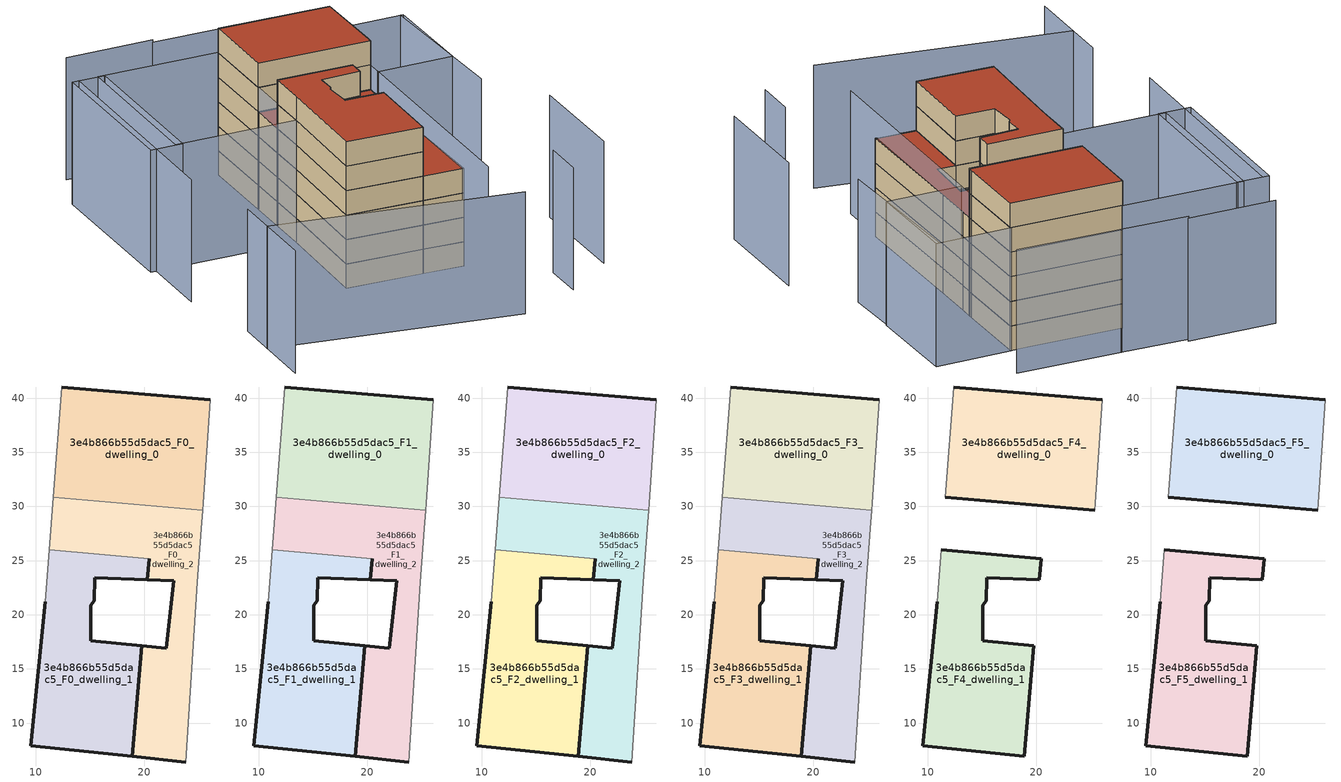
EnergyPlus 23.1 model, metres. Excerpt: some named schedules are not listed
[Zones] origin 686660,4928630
3e4b866b55d5dac5_F0_dwelling_0
 floor ground (EU_floor_Construction): 25.42,29.67 25.48,30.29 26.11,39.85 12.42,41.03 11.62,30.86 z0
 wall outside (EU_wall_Construction): 12.42,41.03 26.11,39.85 z0:3
 wall adiabatic (EU_wall_Construction): 26.11,39.85 25.48,30.29 25.42,29.67 / 11.62,30.86 12.42,41.03 z0:3
 wall to 3e4b866b55d5dac5_F0_dwelling_2 (EU_wall_Construction): 25.42,29.67 11.62,30.86 z0:3
3e4b866b55d5dac5_F0_dwelling_1
 floor ground (EU_floor_Construction): 18.9,6.93 19.79,17.15 15.06,17.61 15.09,20.87 15.38,21.3 15.46,23.42 20.31,23.23 20.48,25.19 11.24,25.99 10.87,21.2 9.53,7.92 z0
 wall outside (EU_wall_Construction): 20.48,25.19 20.31,23.23 15.46,23.42 15.38,21.3 15.09,20.87 15.06,17.61 19.79,17.15 18.9,6.93 9.53,7.92 10.87,21.2 z0:3
 wall adiabatic (EU_wall_Construction): 10.87,21.2 11.24,25.99 z0:3
 wall to 3e4b866b55d5dac5_F0_dwelling_2 (EU_wall_Construction): 11.24,25.99 20.48,25.19 z0:3
3e4b866b55d5dac5_F0_dwelling_2
 floor ground (EU_floor_Construction): 23.85,6.4 24.92,22.98 25.27,27.95 25.42,29.67 11.62,30.86 11.24,25.99 20.48,25.19 20.31,23.23 22.75,23.13 22.06,16.92 19.79,17.15 18.9,6.93 z0
 wall outside (EU_wall_Construction): 23.85,6.4 18.9,6.93 19.79,17.15 22.06,16.92 22.75,23.13 20.31,23.23 20.48,25.19 z0:3
 wall adiabatic (EU_wall_Construction): 11.24,25.99 11.62,30.86 / 25.42,29.67 25.27,27.95 24.92,22.98 23.85,6.4 z0:3
3e4b866b55d5dac5_F1_dwelling_0
 floor to 3e4b866b55d5dac5_F0_dwelling_0 (EU_floor_Construction): 25.42,29.67 25.48,30.29 26.11,39.85 12.42,41.03 11.62,30.86 z3
 wall outside (EU_wall_Construction): 12.42,41.03 26.11,39.85 z3:6
 wall adiabatic (EU_wall_Construction): 26.11,39.85 25.48,30.29 25.42,29.67 / 11.62,30.86 12.42,41.03 z3:6
 wall to 3e4b866b55d5dac5_F1_dwelling_2 (EU_wall_Construction): 25.42,29.67 11.62,30.86 z3:6
3e4b866b55d5dac5_F1_dwelling_1
 floor to 3e4b866b55d5dac5_F0_dwelling_1 (EU_floor_Construction): 18.9,6.93 19.79,17.15 15.06,17.61 15.09,20.87 15.38,21.3 15.46,23.42 20.31,23.23 20.48,25.19 11.24,25.99 10.87,21.2 9.53,7.92 z3
 wall outside (EU_wall_Construction): 20.48,25.19 20.31,23.23 15.46,23.42 15.38,21.3 15.09,20.87 15.06,17.61 19.79,17.15 18.9,6.93 9.53,7.92 10.87,21.2 z3:6
 wall adiabatic (EU_wall_Construction): 10.87,21.2 11.24,25.99 z3:6
 wall to 3e4b866b55d5dac5_F1_dwelling_2 (EU_wall_Construction): 11.24,25.99 20.48,25.19 z3:6
3e4b866b55d5dac5_F1_dwelling_2
 floor to 3e4b866b55d5dac5_F0_dwelling_2 (EU_floor_Construction): 23.85,6.4 24.92,22.98 25.27,27.95 25.42,29.67 11.62,30.86 11.24,25.99 20.48,25.19 20.31,23.23 22.75,23.13 22.06,16.92 19.79,17.15 18.9,6.93 z3
 wall outside (EU_wall_Construction): 23.85,6.4 18.9,6.93 19.79,17.15 22.06,16.92 22.75,23.13 20.31,23.23 20.48,25.19 z3:6
 wall adiabatic (EU_wall_Construction): 11.24,25.99 11.62,30.86 / 25.42,29.67 25.27,27.95 24.92,22.98 23.85,6.4 z3:6
3e4b866b55d5dac5_F2_dwelling_0
 floor to 3e4b866b55d5dac5_F1_dwelling_0 (EU_floor_Construction): 25.42,29.67 25.48,30.29 26.11,39.85 12.42,41.03 11.62,30.86 z6
 wall outside (EU_wall_Construction): 12.42,41.03 26.11,39.85 z6:9
 wall adiabatic (EU_wall_Construction): 26.11,39.85 25.48,30.29 25.42,29.67 / 11.62,30.86 12.42,41.03 z6:9
 wall to 3e4b866b55d5dac5_F2_dwelling_2 (EU_wall_Construction): 25.42,29.67 11.62,30.86 z6:9
3e4b866b55d5dac5_F2_dwelling_1
 floor to 3e4b866b55d5dac5_F1_dwelling_1 (EU_floor_Construction): 18.9,6.93 19.79,17.15 15.06,17.61 15.09,20.87 15.38,21.3 15.46,23.42 20.31,23.23 20.48,25.19 11.24,25.99 10.87,21.2 9.53,7.92 z6
 wall outside (EU_wall_Construction): 20.48,25.19 20.31,23.23 15.46,23.42 15.38,21.3 15.09,20.87 15.06,17.61 19.79,17.15 18.9,6.93 9.53,7.92 10.87,21.2 z6:9
 wall adiabatic (EU_wall_Construction): 10.87,21.2 11.24,25.99 z6:9
 wall to 3e4b866b55d5dac5_F2_dwelling_2 (EU_wall_Construction): 11.24,25.99 20.48,25.19 z6:9
3e4b866b55d5dac5_F2_dwelling_2
 floor to 3e4b866b55d5dac5_F1_dwelling_2 (EU_floor_Construction): 23.85,6.4 24.92,22.98 25.27,27.95 25.42,29.67 11.62,30.86 11.24,25.99 20.48,25.19 20.31,23.23 22.75,23.13 22.06,16.92 19.79,17.15 18.9,6.93 z6
 wall outside (EU_wall_Construction): 23.85,6.4 18.9,6.93 19.79,17.15 22.06,16.92 22.75,23.13 20.31,23.23 20.48,25.19 z6:9
 wall adiabatic (EU_wall_Construction): 11.24,25.99 11.62,30.86 / 25.42,29.67 25.27,27.95 24.92,22.98 23.85,6.4 z6:9
3e4b866b55d5dac5_F3_dwelling_0
 floor to 3e4b866b55d5dac5_F2_dwelling_0 (EU_floor_Construction): 25.42,29.67 25.48,30.29 26.11,39.85 12.42,41.03 11.62,30.86 z9
 wall outside (EU_wall_Construction): 12.42,41.03 26.11,39.85 z9:12
 wall adiabatic (EU_wall_Construction): 26.11,39.85 25.48,30.29 25.42,29.67 / 11.62,30.86 12.42,41.03 z9:12
 wall to 3e4b866b55d5dac5_F3_dwelling_2 (EU_wall_Construction): 25.42,29.67 11.62,30.86 z9:12
3e4b866b55d5dac5_F3_dwelling_1
 floor to 3e4b866b55d5dac5_F2_dwelling_1 (EU_floor_Construction): 18.9,6.93 19.79,17.15 15.06,17.61 15.09,20.87 15.38,21.3 15.46,23.42 20.31,23.23 20.48,25.19 11.24,25.99 10.87,21.2 9.53,7.92 z9
 wall outside (EU_wall_Construction): 20.48,25.19 20.31,23.23 15.46,23.42 15.38,21.3 15.09,20.87 15.06,17.61 19.79,17.15 18.9,6.93 9.53,7.92 10.87,21.2 z9:12
 wall adiabatic (EU_wall_Construction): 10.87,21.2 11.24,25.99 z9:12
 wall to 3e4b866b55d5dac5_F3_dwelling_2 (EU_wall_Construction): 11.24,25.99 20.48,25.19 z9:12
3e4b866b55d5dac5_F3_dwelling_2
 floor to 3e4b866b55d5dac5_F2_dwelling_2 (EU_floor_Construction): 23.85,6.4 24.92,22.98 25.27,27.95 25.42,29.67 11.62,30.86 11.24,25.99 20.48,25.19 20.31,23.23 22.75,23.13 22.06,16.92 19.79,17.15 18.9,6.93 z9
 wall outside (EU_wall_Construction): 23.85,6.4 18.9,6.93 19.79,17.15 22.06,16.92 22.75,23.13 20.31,23.23 20.48,25.19 z9:12
 wall adiabatic (EU_wall_Construction): 11.24,25.99 11.62,30.86 / 25.42,29.67 25.27,27.95 24.92,22.98 23.85,6.4 z9:12
 roof outside (EU_roof_Construction): 25.42,29.67 25.27,27.95 24.92,22.98 23.85,6.4 18.9,6.93 19.79,17.15 22.06,16.92 22.75,23.13 20.31,23.23 20.48,25.19 11.24,25.99 11.62,30.86 z12
3e4b866b55d5dac5_F4_dwelling_0
 floor to 3e4b866b55d5dac5_F3_dwelling_0 (EU_floor_Construction): 25.42,29.67 25.48,30.29 26.11,39.85 12.42,41.03 11.62,30.86 z12
 wall outside (EU_wall_Construction): 25.42,29.67 11.62,30.86 / 12.42,41.03 26.11,39.85 z12:15
 wall adiabatic (EU_wall_Construction): 26.11,39.85 25.48,30.29 25.42,29.67 / 11.62,30.86 12.42,41.03 z12:15
3e4b866b55d5dac5_F4_dwelling_1
 floor to 3e4b866b55d5dac5_F3_dwelling_1 (EU_floor_Construction): 18.9,6.93 19.79,17.15 15.06,17.61 15.09,20.87 15.38,21.3 15.46,23.42 20.31,23.23 20.48,25.19 11.24,25.99 10.87,21.2 9.53,7.92 z12
 wall outside (EU_wall_Construction): 11.24,25.99 20.48,25.19 20.31,23.23 15.46,23.42 15.38,21.3 15.09,20.87 15.06,17.61 19.79,17.15 18.9,6.93 9.53,7.92 10.87,21.2 z12:15
 wall adiabatic (EU_wall_Construction): 10.87,21.2 11.24,25.99 z12:15
3e4b866b55d5dac5_F5_dwelling_0
 floor to 3e4b866b55d5dac5_F4_dwelling_0 (EU_floor_Construction): 25.42,29.67 25.48,30.29 26.11,39.85 12.42,41.03 11.62,30.86 z15
 wall outside (EU_wall_Construction): 25.42,29.67 11.62,30.86 / 12.42,41.03 26.11,39.85 z15:18
 wall adiabatic (EU_wall_Construction): 26.11,39.85 25.48,30.29 25.42,29.67 / 11.62,30.86 12.42,41.03 z15:18
 roof outside (EU_roof_Construction): 26.11,39.85 25.48,30.29 25.42,29.67 11.62,30.86 12.42,41.03 z18
3e4b866b55d5dac5_F5_dwelling_1
 floor to 3e4b866b55d5dac5_F4_dwelling_1 (EU_floor_Construction): 18.9,6.93 19.79,17.15 15.06,17.61 15.09,20.87 15.38,21.3 15.46,23.42 20.31,23.23 20.48,25.19 11.24,25.99 10.87,21.2 9.53,7.92 z15
 wall outside (EU_wall_Construction): 11.24,25.99 20.48,25.19 20.31,23.23 15.46,23.42 15.38,21.3 15.09,20.87 15.06,17.61 19.79,17.15 18.9,6.93 9.53,7.92 10.87,21.2 z15:18
 wall adiabatic (EU_wall_Construction): 10.87,21.2 11.24,25.99 z15:18
 roof outside (EU_roof_Construction): 20.48,25.19 20.31,23.23 15.46,23.42 15.38,21.3 15.09,20.87 15.06,17.61 19.79,17.15 18.9,6.93 9.53,7.92 10.87,21.2 11.24,25.99 z18
shading: -5.66,3.69 -6.63,-8.47 / -4.7,42.49 -7.13,13.65 / 34.19,20.3 34.89,39.3 / 28.46,45.23 15.71,46.42 / 15.77,46.42 7.56,47.16 / -6.06,-1.33 23.34,-7.94 / 31.16,-5.12 31.55,-0.08 / 37.67,-0.82 38.61,12.7 / 23.15,-0.16 25.27,27.95 / 7.88,47.67 -2.83,48.49 / -5.5,42.56 -1.52,42.24 / -1.52,42.24 -3.1,22.32 / -3.1,22.32 -7.08,22.63 / -7.08,22.63 -5.5,42.56 / 10.87,21.2 -4.01,22.43 / -4.01,22.43 -2.38,42.31 / -2.38,42.31 12.51,41.09 / 12.51,41.09 10.87,21.2 / 35.31,39.28 34.52,27.07 / 34.52,27.07 25.25,27.67 / 25.25,27.67 26.04,39.88 / 26.04,39.88 35.31,39.28 z0:15
[Building]
EU S2 Campaign: North Axis=0; Terrain=City; Solar Distribution=FullExterior
[Site:Location]
Bologna: Latitude=44.5; Longitude=11.25; Time Zone=1; Elevation=37
[SizingPeriod:WeatherFileDays]
AnnualSizingPeriod: Begin Month=1; Begin Day of Month=1; End Month=12; End Day of Month=31; Day of Week for Start Day=Monday; Use Weather File Daylight Saving Period=No; Use Weather File Rain and Snow Indicators=No
[MATERIAL]
EU_InternalMass_Material: Roughness=MediumRough; Thickness=0.1; Conductivity=1; Density=1800; Specific Heat=900; Thermal Absorptance=0.9; Solar Absorptance=0.7; Visible Absorptance=0.7
[MATERIAL:NOMASS] Roughness=MediumRough; Thermal Absorptance=0.9; Solar Absorptance=0.7; Visible Absorptance=0.7
Name | Thermal Resistance
EU_wall_NoMass | 0.905828
EU_roof_NoMass | 0.37593
EU_floor_NoMass | 0.67114
[CONSTRUCTION]
EU_wall_Construction: EU_wall_NoMass
EU_roof_Construction: EU_roof_NoMass
EU_floor_Construction: EU_floor_NoMass
EU_InternalMass_Construction: EU_InternalMass_Material
[ZONE] Type=1; Multiplier=1; Ceiling Height=autocalculate; Floor Area=autocalculate; Part of Total Floor Area=Yes
Name | Volume
3e4b866b55d5dac5_F0_dwelling_0 | 422.509
3e4b866b55d5dac5_F1_dwelling_0; 3e4b866b55d5dac5_F2_dwelling_0; 3e4b866b55d5dac5_F3_dwelling_0; 3e4b866b55d5dac5_F4_dwelling_0; 3e4b866b55d5dac5_F5_dwelling_0 | 422.51
3e4b866b55d5dac5_F0_dwelling_1 | 422.514
3e4b866b55d5dac5_F1_dwelling_1; 3e4b866b55d5dac5_F2_dwelling_1; 3e4b866b55d5dac5_F3_dwelling_1; 3e4b866b55d5dac5_F4_dwelling_1; 3e4b866b55d5dac5_F5_dwelling_1 | 422.515
3e4b866b55d5dac5_F0_dwelling_2; 3e4b866b55d5dac5_F1_dwelling_2; 3e4b866b55d5dac5_F2_dwelling_2; 3e4b866b55d5dac5_F3_dwelling_2 | 422.512
[INTERNALMASS] Construction=EU_InternalMass_Construction
Name | Zone or ZoneList | Surface Area
3e4b866b55d5dac5_F0_dwelling_0_EU_InternalMass | 3e4b866b55d5dac5_F0_dwelling_0 | 140.838
3e4b866b55d5dac5_F0_dwelling_1_EU_InternalMass | 3e4b866b55d5dac5_F0_dwelling_1 | 140.836
3e4b866b55d5dac5_F0_dwelling_2_EU_InternalMass | 3e4b866b55d5dac5_F0_dwelling_2 | 140.837
3e4b866b55d5dac5_F1_dwelling_0_EU_InternalMass | 3e4b866b55d5dac5_F1_dwelling_0 | 140.838
3e4b866b55d5dac5_F1_dwelling_1_EU_InternalMass | 3e4b866b55d5dac5_F1_dwelling_1 | 140.836
3e4b866b55d5dac5_F1_dwelling_2_EU_InternalMass | 3e4b866b55d5dac5_F1_dwelling_2 | 140.837
3e4b866b55d5dac5_F2_dwelling_0_EU_InternalMass | 3e4b866b55d5dac5_F2_dwelling_0 | 140.838
3e4b866b55d5dac5_F2_dwelling_1_EU_InternalMass | 3e4b866b55d5dac5_F2_dwelling_1 | 140.836
3e4b866b55d5dac5_F2_dwelling_2_EU_InternalMass | 3e4b866b55d5dac5_F2_dwelling_2 | 140.837
3e4b866b55d5dac5_F3_dwelling_0_EU_InternalMass | 3e4b866b55d5dac5_F3_dwelling_0 | 140.838
3e4b866b55d5dac5_F3_dwelling_1_EU_InternalMass | 3e4b866b55d5dac5_F3_dwelling_1 | 140.836
3e4b866b55d5dac5_F3_dwelling_2_EU_InternalMass | 3e4b866b55d5dac5_F3_dwelling_2 | 140.837
3e4b866b55d5dac5_F4_dwelling_0_EU_InternalMass | 3e4b866b55d5dac5_F4_dwelling_0 | 211.262
3e4b866b55d5dac5_F4_dwelling_1_EU_InternalMass | 3e4b866b55d5dac5_F4_dwelling_1 | 211.256
3e4b866b55d5dac5_F5_dwelling_0_EU_InternalMass | 3e4b866b55d5dac5_F5_dwelling_0 | 211.262
3e4b866b55d5dac5_F5_dwelling_1_EU_InternalMass | 3e4b866b55d5dac5_F5_dwelling_1 | 211.256
[OTHEREQUIPMENT] Fuel Type=Electricity; Design Level Calculation Method=Watts/Area; Power per Zone Floor Area=1; Fraction Latent=0; Fraction Radiant=0; Fraction Lost=0; Carbon Dioxide Generation Rate=0; EndUse Subcategory=EU_Step8_InternalGains
Name | Zone or ZoneList or Space or SpaceList | Schedule
EU_Step8_InternalGain_3e4b866b55d5dac5_F0_dwelling_0_f000 | 3e4b866b55d5dac5_F0_dwelling_0 | EU_Step8_GainSchedule_3e4b866b55d5dac5_F0_dwelling_0_f000
EU_Step8_InternalGain_3e4b866b55d5dac5_F0_dwelling_1_f000 | 3e4b866b55d5dac5_F0_dwelling_1 | EU_Step8_GainSchedule_3e4b866b55d5dac5_F0_dwelling_1_f000
EU_Step8_InternalGain_3e4b866b55d5dac5_F0_dwelling_2_f000 | 3e4b866b55d5dac5_F0_dwelling_2 | EU_Step8_GainSchedule_3e4b866b55d5dac5_F0_dwelling_2_f000
EU_Step8_InternalGain_3e4b866b55d5dac5_F1_dwelling_0_f000 | 3e4b866b55d5dac5_F1_dwelling_0 | EU_Step8_GainSchedule_3e4b866b55d5dac5_F1_dwelling_0_f000
EU_Step8_InternalGain_3e4b866b55d5dac5_F1_dwelling_1_f000 | 3e4b866b55d5dac5_F1_dwelling_1 | EU_Step8_GainSchedule_3e4b866b55d5dac5_F1_dwelling_1_f000
EU_Step8_InternalGain_3e4b866b55d5dac5_F1_dwelling_2_f000 | 3e4b866b55d5dac5_F1_dwelling_2 | EU_Step8_GainSchedule_3e4b866b55d5dac5_F1_dwelling_2_f000
EU_Step8_InternalGain_3e4b866b55d5dac5_F2_dwelling_0_f000 | 3e4b866b55d5dac5_F2_dwelling_0 | EU_Step8_GainSchedule_3e4b866b55d5dac5_F2_dwelling_0_f000
EU_Step8_InternalGain_3e4b866b55d5dac5_F2_dwelling_1_f000 | 3e4b866b55d5dac5_F2_dwelling_1 | EU_Step8_GainSchedule_3e4b866b55d5dac5_F2_dwelling_1_f000
EU_Step8_InternalGain_3e4b866b55d5dac5_F2_dwelling_2_f000 | 3e4b866b55d5dac5_F2_dwelling_2 | EU_Step8_GainSchedule_3e4b866b55d5dac5_F2_dwelling_2_f000
EU_Step8_InternalGain_3e4b866b55d5dac5_F3_dwelling_0_f000 | 3e4b866b55d5dac5_F3_dwelling_0 | EU_Step8_GainSchedule_3e4b866b55d5dac5_F3_dwelling_0_f000
EU_Step8_InternalGain_3e4b866b55d5dac5_F3_dwelling_1_f000 | 3e4b866b55d5dac5_F3_dwelling_1 | EU_Step8_GainSchedule_3e4b866b55d5dac5_F3_dwelling_1_f000
EU_Step8_InternalGain_3e4b866b55d5dac5_F3_dwelling_2_f000 | 3e4b866b55d5dac5_F3_dwelling_2 | EU_Step8_GainSchedule_3e4b866b55d5dac5_F3_dwelling_2_f000
EU_Step8_InternalGain_3e4b866b55d5dac5_F4_dwelling_0_f000 | 3e4b866b55d5dac5_F4_dwelling_0 | EU_Step8_GainSchedule_3e4b866b55d5dac5_F4_dwelling_0_f000
EU_Step8_InternalGain_3e4b866b55d5dac5_F4_dwelling_1_f000 | 3e4b866b55d5dac5_F4_dwelling_1 | EU_Step8_GainSchedule_3e4b866b55d5dac5_F4_dwelling_1_f000
EU_Step8_InternalGain_3e4b866b55d5dac5_F5_dwelling_0_f000 | 3e4b866b55d5dac5_F5_dwelling_0 | EU_Step8_GainSchedule_3e4b866b55d5dac5_F5_dwelling_0_f000
EU_Step8_InternalGain_3e4b866b55d5dac5_F5_dwelling_1_f000 | 3e4b866b55d5dac5_F5_dwelling_1 | EU_Step8_GainSchedule_3e4b866b55d5dac5_F5_dwelling_1_f000
[ZONEVENTILATION:DESIGNFLOWRATE] Schedule=EU_AlwaysOn; Design Flow Rate Calculation Method=AirChanges/Hour; Air Changes per Hour=0.73129; Ventilation Type=Natural; Fan Pressure Rise=0; Fan Total Efficiency=1; Constant Term Coefficient=1; Temperature Term Coefficient=0; Velocity Term Coefficient=0; Velocity Squared Term Coefficient=0; Minimum Indoor Temperature=-100; Maximum Indoor Temperature=100; Delta Temperature=-100; Minimum Outdoor Temperature=-100; Maximum Outdoor Temperature=100; Maximum Wind Speed=40
Name | Zone or ZoneList or Space or SpaceList
EU_ConstantAir_3e4b866b55d5dac5_F0_dwelling_0 | 3e4b866b55d5dac5_F0_dwelling_0
EU_ConstantAir_3e4b866b55d5dac5_F0_dwelling_1 | 3e4b866b55d5dac5_F0_dwelling_1
EU_ConstantAir_3e4b866b55d5dac5_F0_dwelling_2 | 3e4b866b55d5dac5_F0_dwelling_2
EU_ConstantAir_3e4b866b55d5dac5_F1_dwelling_0 | 3e4b866b55d5dac5_F1_dwelling_0
EU_ConstantAir_3e4b866b55d5dac5_F1_dwelling_1 | 3e4b866b55d5dac5_F1_dwelling_1
EU_ConstantAir_3e4b866b55d5dac5_F1_dwelling_2 | 3e4b866b55d5dac5_F1_dwelling_2
EU_ConstantAir_3e4b866b55d5dac5_F2_dwelling_0 | 3e4b866b55d5dac5_F2_dwelling_0
EU_ConstantAir_3e4b866b55d5dac5_F2_dwelling_1 | 3e4b866b55d5dac5_F2_dwelling_1
EU_ConstantAir_3e4b866b55d5dac5_F2_dwelling_2 | 3e4b866b55d5dac5_F2_dwelling_2
EU_ConstantAir_3e4b866b55d5dac5_F3_dwelling_0 | 3e4b866b55d5dac5_F3_dwelling_0
EU_ConstantAir_3e4b866b55d5dac5_F3_dwelling_1 | 3e4b866b55d5dac5_F3_dwelling_1
EU_ConstantAir_3e4b866b55d5dac5_F3_dwelling_2 | 3e4b866b55d5dac5_F3_dwelling_2
EU_ConstantAir_3e4b866b55d5dac5_F4_dwelling_0 | 3e4b866b55d5dac5_F4_dwelling_0
EU_ConstantAir_3e4b866b55d5dac5_F4_dwelling_1 | 3e4b866b55d5dac5_F4_dwelling_1
EU_ConstantAir_3e4b866b55d5dac5_F5_dwelling_0 | 3e4b866b55d5dac5_F5_dwelling_0
EU_ConstantAir_3e4b866b55d5dac5_F5_dwelling_1 | 3e4b866b55d5dac5_F5_dwelling_1
[HVACTEMPLATE:THERMOSTAT] Constant Heating Setpoint=20; Constant Cooling Setpoint=50
EU_HeatOnly_3e4b866b55d5dac5_F0_dwelling_0; EU_HeatOnly_3e4b866b55d5dac5_F0_dwelling_1; EU_HeatOnly_3e4b866b55d5dac5_F0_dwelling_2; EU_HeatOnly_3e4b866b55d5dac5_F1_dwelling_0; EU_HeatOnly_3e4b866b55d5dac5_F1_dwelling_1; EU_HeatOnly_3e4b866b55d5dac5_F1_dwelling_2; EU_HeatOnly_3e4b866b55d5dac5_F2_dwelling_0; EU_HeatOnly_3e4b866b55d5dac5_F2_dwelling_1; EU_HeatOnly_3e4b866b55d5dac5_F2_dwelling_2; EU_HeatOnly_3e4b866b55d5dac5_F3_dwelling_0; EU_HeatOnly_3e4b866b55d5dac5_F3_dwelling_1; EU_HeatOnly_3e4b866b55d5dac5_F3_dwelling_2; EU_HeatOnly_3e4b866b55d5dac5_F4_dwelling_0; EU_HeatOnly_3e4b866b55d5dac5_F4_dwelling_1; EU_HeatOnly_3e4b866b55d5dac5_F5_dwelling_0; EU_HeatOnly_3e4b866b55d5dac5_F5_dwelling_1
[HVACTEMPLATE:ZONE:IDEALLOADSAIRSYSTEM]
3e4b866b55d5dac5_F0_dwelling_0: Template Thermostat=EU_HeatOnly_3e4b866b55d5dac5_F0_dwelling_0; System Availability Schedule=EU_AlwaysOn; Maximum Heating Supply Air Temperature=50; Minimum Cooling Supply Air Temperature=13; Maximum Heating Supply Air Humidity Ratio=0.0156; Minimum Cooling Supply Air Humidity Ratio=0.0077; Heating Limit=NoLimit; Cooling Limit=NoLimit; Heating Availability Schedule=EU_AlwaysOn; Cooling Availability Schedule=EU_CoolingOff; Dehumidification Control Type=ConstantSensibleHeatRatio; Cooling Sensible Heat Ratio=0.7; Dehumidification Setpoint=60; Humidification Control Type=None; Humidification Setpoint=30; Outdoor Air Method=None; Outdoor Air Flow Rate per Person=0.00944; Outdoor Air Flow Rate per Zone Floor Area=0; Outdoor Air Flow Rate per Zone=0; Demand Controlled Ventilation Type=None; Outdoor Air Economizer Type=NoEconomizer; Heat Recovery Type=None; Sensible Heat Recovery Effectiveness=0.7; Latent Heat Recovery Effectiveness=0.65
